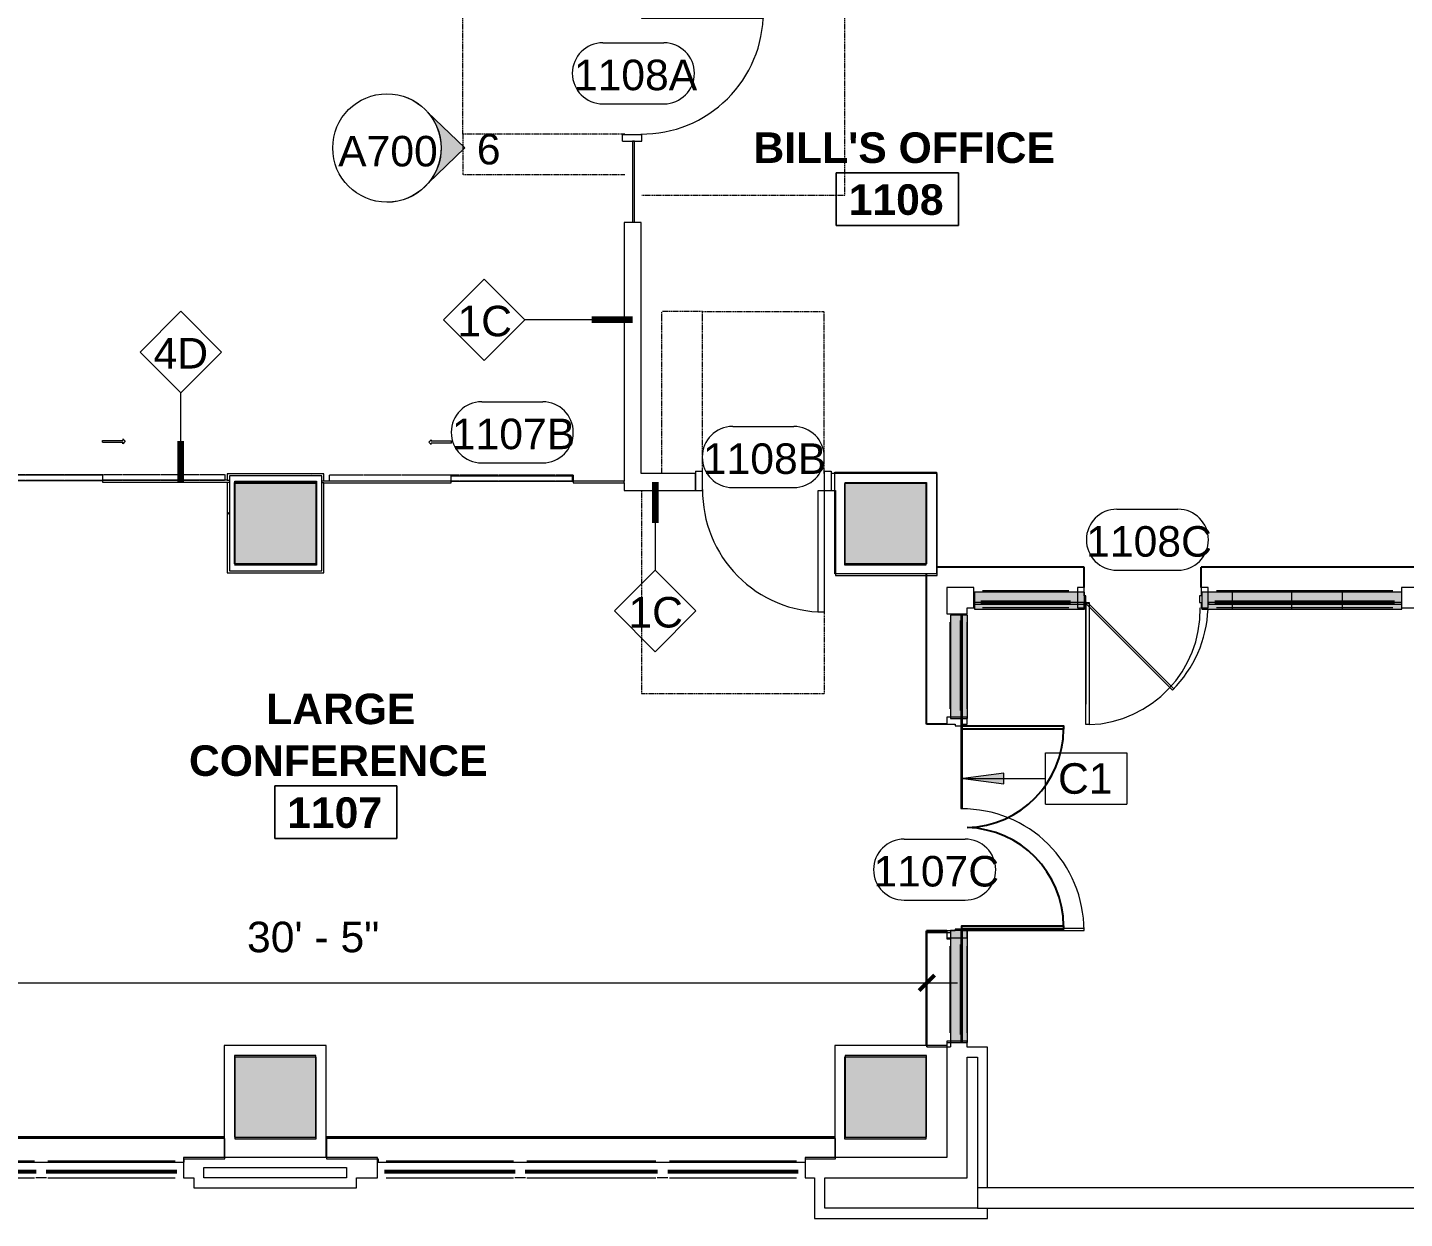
# Model space of a CAD drawing. Header units: inches. Extents: x 920 to 3142, y -796 to 870.
# Drawn here: x 2484.5 to 2890.4, y -770.8 to -419.7 of the extents above; entities that cross this region are included whole.
import ezdxf
from ezdxf.xclip import XClip

# ---------------------------------------------------------------- set-up
doc = ezdxf.new("R2010")
doc.units = ezdxf.units.IN
doc.header["$MEASUREMENT"] = 0
doc.header["$XCLIPFRAME"] = 2
for name, pattern in [('L1$0$2DASHES', [163.199999, 71.999999, -24, 9.6, -24, 9.6, -24]), ('L1$0$PHANTOM4', [0.625, 0.3125, -0.0625, 0.0625, -0.0625, 0.0625, -0.0625]), ('X2$0$Dash', [0.25, 0.125, -0.125]), ('X2$0$Dash 1_16_', [0.125, 0.0625, -0.0625])]:
    doc.linetypes.add(name, pattern=pattern)
for name, color, linetype in [('L1$0$A-Anno-Revs-FinF', 181, 'Continuous'), ('L1$0$DEMO', 7, 'L1$0$PHANTOM4'), ('L1$0$GLZ_GLAZING', 7, 'Continuous')]:
    doc.layers.add(name, color=color, linetype=linetype)
for name, color, linetype, lineweight in [('L1$0$ArchiCAD Doors_Pen_No__3', 7, 'Continuous', 20), ('L1$0$ArchiCAD Windows_Pen_No__4', 4, 'Continuous', 9), ('L1$0$BB Columns_Pen_No__3', 7, 'Continuous', 20), ('L1$0$BB Columns_Pen_No__7', 7, 'Continuous', 20), ('L1$0$BB Columns_Pen_No__95', 8, 'Continuous', 20), ('L1$0$BB Shell_Pen_No__100', 7, 'Continuous', 20), ('L1$0$BB Shell_Pen_No__95', 8, 'Continuous', 20), ('X2$0$18_0109_REV_dwg _7_', 8, 'Continuous', 9), ('X2$0$A-ANNO-DIMS', 211, 'Continuous', 9), ('X2$0$A-ANNO-DIMS-96', 211, 'Continuous', 9), ('X2$0$A-ANNO-KEYN', 231, 'Continuous', 9), ('X2$0$A-AREA-IDEN', 2, 'Continuous', 9), ('X2$0$A-DETL-GENF', 92, 'Continuous', 9), ('X2$0$A-DOOR', 31, 'Continuous', 13), ('X2$0$A-DOOR-FRAM', 31, 'Continuous', 20), ('X2$0$A-DOOR-IDEN', 31, 'Continuous', 9), ('X2$0$A-GENM', 13, 'Continuous', 9), ('X2$0$A-WALL', 113, 'Continuous', 9), ('X2$0$A-WALL-IDEN', 211, 'Continuous', 9), ('X2$0$A-WALL-PATT', 111, 'Continuous', 13), ('X2$0$G-ANNO-SYMB', 111, 'Continuous', 9), ('X2$0$I-WALL', 2, 'Continuous', 9), ('X2$0$S-COLS', 52, 'Continuous', 9)]:
    doc.layers.add(name, color=color, linetype=linetype, lineweight=lineweight)
doc.styles.add('X2$0$Arial', font='arial.ttf', dxfattribs={"height": 9})
doc.styles.add('X2$0$Swis721 Lt BT', font='swissl.ttf', dxfattribs={"height": 9})
doc.styles.add('X2$0$Swis721 Lt BT_B', font='', dxfattribs={"height": 9})
doc.styles.get('X2$0$Swis721 Lt BT_B').set_extended_font_data('Swis721 Lt BT', bold=True)
doc.dimstyles.new('X2$0$OTJ_-_3_32__Linear__1_2__Tolerance', dxfattribs={"dimscale": 12, "dimtxt": 9.497835, "dimasz": 0.375, "dimexe": 0.75, "dimexo": 0.5, "dimgap": 0.5, "dimtad": 1, "dimdec": 1, "dimrnd": 0.5, "dimzin": 3, "dimdsep": 46, "dimlunit": 4, "dimtxsty": 'X2$0$Swis721 Lt BT', "dimblk1": 'X2$0$_Oblique', "dimblk2": 'X2$0$_Oblique', "dimsah": 1, "dimcen": 0.09, "dimdle": 0.75, "dimazin": 0, "dimtfac": 1, "dimtdec": 4, "dimtix": 1, "dimtmove": 0, "dimatfit": 3, "dimfxl": 1, "dimtvp": 1, "dimfrac": 2, "dimtolj": 1, "dimtzin": 0, "dimarcsym": 2})
pattern_1 = [(0, (0, 0), (30.72, 7.68), [1.267, -21.773, 1.267, -21.773, -122.88]), (0, (0, 0), (30.72, 7.68), [-46.08, 1.267, -44.813, 1.267, -21.773, -53.76]), (0, (0, 0), (30.72, 7.68), [-115.2, 1.267, -14.093, 1.267, -37.133]), (120, (11.52, 3.84), (-22.011075, 22.7643), [1.267, -21.773, 1.267, -21.773, -122.88]), (120, (11.52, 3.84), (-22.011075, 22.7643), [-46.08, 1.267, -44.813, 1.267, -21.773, -53.76]), (120, (11.52, 3.84), (-22.011075, 22.7643), [-115.2, 1.267, -14.093, 1.267, -37.133]), (240, (15.36, 19.2), (-8.708925, -30.4443), [1.267, -21.773, 1.267, -21.773, -122.88]), (240, (15.36, 19.2), (-8.708925, -30.4443), [-46.08, 1.267, -44.813, 1.267, -21.773, -53.76]), (240, (15.36, 19.2), (-8.708925, -30.4443), [-115.2, 1.267, -14.093, 1.267, -37.133])]

# ---------------------------------------------------------------- blocks, each defined once
blk = doc.blocks.new('L1$0$window-fixed')
at = {"layer": 'L1$0$ArchiCAD Windows_Pen_No__4', "linetype": 'L1$0$2DASHES'}
for p, q in [((-6723.6, 3788.31), (-6761.1, 3788.31)), ((-6681.6, 3788.31), (-6719.6, 3788.31)), ((-6640.1, 3788.31), (-6677.6, 3788.31)), ((-6723.6, 3783.31), (-6761.1, 3783.31)), ((-6681.6, 3783.31), (-6719.6, 3783.31)), ((-6640.09, 3783.31), (-6677.6, 3783.31))]:
    blk.add_line(p, q, dxfattribs=at)
at = {"layer": 'L1$0$ArchiCAD Windows_Pen_No__4', "linetype": 'Continuous'}
for p, q in [((-6723.17, 3788.31), (-6721.6, 3788.31)), ((-6721.6, 3788.31), (-6720.02, 3788.31)), ((-6681.17, 3788.31), (-6679.6, 3788.31)), ((-6679.6, 3788.31), (-6678.02, 3788.31))]:
    blk.add_line(p, q, dxfattribs=at)
at = {"layer": 'L1$0$GLZ_GLAZING', "color": 30, "linetype": 'Continuous'}
for p, q in [((-6723.1, 3786.81), (-6761.6, 3786.81)), ((-6761.6, 3786.32), (-6723.1, 3786.31)), ((-6681.1, 3786.81), (-6720.1, 3786.81)), ((-6720.1, 3786.32), (-6681.1, 3786.31)), ((-6639.59, 3786.81), (-6678.1, 3786.81)), ((-6678.1, 3786.32), (-6639.6, 3786.31))]:
    blk.add_line(p, q, dxfattribs=at)
at = {"layer": 'L1$0$GLZ_GLAZING', "color": 30, "linetype": 'Continuous', "const_width": 0.00174}
for points in [[(-6763.6, 3783.31), (-6761.1, 3783.31), (-6761.1, 3786.06), (-6761.6, 3786.06), (-6761.6, 3787.06), (-6761.1, 3787.06), (-6761.1, 3788.31), (-6763.6, 3788.31), (-6763.6, 3787.06), (-6763.6, 3787.06), (-6763.6, 3786.06), (-6763.6, 3786.06)], [(-6719.6, 3783.31), (-6723.6, 3783.31), (-6723.6, 3786.06), (-6723.1, 3786.06), (-6723.1, 3787.06), (-6723.6, 3787.06), (-6723.6, 3788.31), (-6719.6, 3788.31), (-6719.6, 3787.06), (-6720.1, 3787.06), (-6720.1, 3786.06), (-6719.6, 3786.06)], [(-6677.6, 3783.31), (-6681.6, 3783.31), (-6681.6, 3786.06), (-6681.1, 3786.06), (-6681.1, 3787.06), (-6681.6, 3787.06), (-6681.6, 3788.31), (-6677.6, 3788.31), (-6677.6, 3787.06), (-6678.1, 3787.06), (-6678.1, 3786.06), (-6677.6, 3786.06)], [(-6723.1, 3786.06), (-6723.1, 3787.06), (-6761.6, 3787.06), (-6761.6, 3786.07), (-6723.1, 3786.06)], [(-6681.1, 3786.06), (-6681.1, 3787.06), (-6720.1, 3787.06), (-6720.1, 3786.07), (-6681.59, 3786.06)], [(-6639.59, 3786.06), (-6639.59, 3787.06), (-6678.1, 3787.06), (-6678.1, 3786.07), (-6639.59, 3786.06)]]:
    blk.add_lwpolyline(points, close=True, dxfattribs=at)
blk.add_lwpolyline([(-6637.6, 3783.31), (-6637.6, 3788.31), (-6640.1, 3788.31), (-6640.09, 3787.06), (-6639.59, 3787.06), (-6639.59, 3786.06), (-6640.09, 3786.06), (-6640.09, 3783.31), (-6637.6, 3783.31)], dxfattribs=at)
blk = doc.blocks.new('L1')
at = {"layer": 'L1$0$BB Columns_Pen_No__95', "linetype": 'Continuous', "lineweight": 0, "true_color": 0x3f3f3f}
for points in [[(-6802.69, 2368.82), (-6802.69, 2344.82), (-6778.69, 2344.82), (-6778.69, 2368.82)], [(-6622.69, 2368.82), (-6622.69, 2344.82), (-6598.69, 2344.82), (-6598.69, 2368.82)], [(-6802.69, 2175.82), (-6778.69, 2175.82), (-6778.69, 2199.82), (-6802.69, 2199.82)], [(-6622.69, 2175.82), (-6598.69, 2175.82), (-6598.69, 2199.82), (-6622.69, 2199.82)]]:
    blk.add_hatch(color=250, dxfattribs=at).paths.add_polyline_path(points)
at = {"layer": 'L1$0$A-Anno-Revs-FinF'}
for p, q in [((-6552.19, 2343.82), (-6595.69, 2343.82)), ((-6552.19, 2337.82), (-6552.19, 2343.82)), ((-6445.69, 2343.82), (-6517.66, 2343.82)), ((-6517.66, 2337.82), (-6517.66, 2343.82)), ((-6598.69, 2297.57), (-6598.69, 2341.82)), ((-6592.69, 2297.57), (-6598.69, 2297.57)), ((-6598.69, 2202.82), (-6598.69, 2236.57)), ((-6592.69, 2236.57), (-6598.69, 2236.57)), ((-6805.69, 2175.82), (-6955.69, 2175.82)), ((-6625.69, 2175.82), (-6775.69, 2175.82))]:
    blk.add_line(p, q, dxfattribs=at)
at = {"layer": 'L1$0$ArchiCAD Doors_Pen_No__3', "linetype": 'Continuous'}
for p, q in [((-6552.19, 2337.82), (-6554.19, 2337.82)), ((-6554.19, 2337.82), (-6554.19, 2331.82)), ((-6552.19, 2335.39), (-6552.19, 2337.82)), ((-6551.69, 2335.39), (-6552.19, 2335.39)), ((-6551.69, 2333.39), (-6551.69, 2335.39)), ((-6517.66, 2335.39), (-6518.16, 2335.39)), ((-6518.16, 2335.39), (-6518.16, 2333.39)), ((-6515.66, 2337.82), (-6517.66, 2337.82)), ((-6517.66, 2337.82), (-6517.66, 2335.39)), ((-6515.66, 2331.82), (-6515.66, 2337.82)), ((-6554.19, 2331.82), (-6552.19, 2331.82)), ((-6552.19, 2331.82), (-6552.19, 2333.39)), ((-6552.19, 2333.39), (-6551.69, 2333.39)), ((-6518.16, 2333.39), (-6517.66, 2333.39)), ((-6517.66, 2333.39), (-6517.66, 2331.82)), ((-6517.66, 2331.82), (-6515.66, 2331.82)), ((-6586.69, 2299.57), (-6592.69, 2299.57)), ((-6592.69, 2299.57), (-6592.69, 2297.57)), ((-6586.69, 2297.57), (-6586.69, 2299.57)), ((-6592.69, 2297.57), (-6590.26, 2297.57)), ((-6590.26, 2297.57), (-6590.26, 2297.07)), ((-6590.26, 2297.07), (-6588.26, 2297.07)), ((-6588.26, 2297.57), (-6586.69, 2297.57)), ((-6588.26, 2297.07), (-6588.26, 2297.57)), ((-6588.26, 2237.07), (-6590.26, 2237.07)), ((-6590.26, 2237.07), (-6590.26, 2236.57)), ((-6588.26, 2236.57), (-6588.26, 2237.07)), ((-6590.26, 2236.57), (-6592.69, 2236.57)), ((-6592.69, 2236.57), (-6592.69, 2234.57)), ((-6592.69, 2234.57), (-6586.69, 2234.57)), ((-6586.69, 2236.57), (-6588.26, 2236.57)), ((-6586.69, 2234.57), (-6586.69, 2236.57))]:
    blk.add_line(p, q, dxfattribs=at)
for points in [[(-6551.69, 2333.39), (-6551.69, 2303.39)], [(-6550.69, 2333.39), (-6550.69, 2303.39)]]:
    blk.add_lwpolyline(points, dxfattribs=at)
blk.add_lwpolyline([(-6551.69, 2333.39), (-6550.69, 2333.39), (-6550.69, 2297.39), (-6551.69, 2297.39)], close=True, dxfattribs=at)
blk.add_arc((-6551.86, 2331.22), 33.85, 271.9842, 1.0098, dxfattribs=at)
at = {"layer": 'L1$0$ArchiCAD Windows_Pen_No__4', "linetype": 'L1$0$2DASHES'}
for p, q in [((-6556.69, 2336.82), (-6582.19, 2336.82)), ((-6461.19, 2336.82), (-6513.16, 2336.82)), ((-6591.69, 2302.07), (-6591.69, 2327.57)), ((-6591.69, 2206.57), (-6591.69, 2232.07))]:
    blk.add_line(p, q, dxfattribs=at)
at = {"layer": 'L1$0$ArchiCAD Windows_Pen_No__4', "linetype": 'Continuous'}
for p, q in [((-6556.69, 2331.82), (-6582.19, 2331.82)), ((-6461.19, 2331.82), (-6513.16, 2331.82)), ((-6586.69, 2302.07), (-6586.69, 2327.57)), ((-6586.69, 2206.57), (-6586.69, 2232.07))]:
    blk.add_line(p, q, dxfattribs=at)
at = {"layer": 'L1$0$BB Columns_Pen_No__3', "linetype": 'Continuous'}
for p, q in [((-6625.69, 2341.82), (-6625.69, 2371.82)), ((-6625.69, 2371.82), (-6595.69, 2371.82)), ((-6595.69, 2371.82), (-6595.69, 2341.82)), ((-6595.69, 2341.82), (-6625.69, 2341.82)), ((-6805.69, 2202.82), (-6805.69, 2169.82)), ((-6775.69, 2202.82), (-6805.69, 2202.82)), ((-6775.69, 2169.82), (-6775.69, 2202.82)), ((-6625.69, 2202.82), (-6625.69, 2169.82)), ((-6592.69, 2202.82), (-6625.69, 2202.82))]:
    blk.add_line(p, q, dxfattribs=at)
at = {"layer": 'L1$0$BB Columns_Pen_No__7', "linetype": 'Continuous', "flags": 128}
for points in [[(-6802.69, 2368.82), (-6778.69, 2368.82), (-6778.69, 2344.82), (-6802.69, 2344.82)], [(-6622.69, 2368.82), (-6598.69, 2368.82), (-6598.69, 2344.82), (-6622.69, 2344.82)], [(-6802.69, 2175.82), (-6778.69, 2175.82), (-6778.69, 2199.82), (-6802.69, 2199.82)], [(-6622.69, 2175.82), (-6598.69, 2175.82), (-6598.69, 2199.82), (-6622.69, 2199.82)]]:
    blk.add_lwpolyline(points, close=True, dxfattribs=at)
at = {"layer": 'L1$0$BB Shell_Pen_No__100', "linetype": 'Continuous', "flags": 128}
for points in [[(-6592.69, 2337.82), (-6592.69, 2330.07), (-6586.69, 2330.07)], [(-6584.69, 2337.82), (-6592.69, 2337.82)], [(-6586.69, 2331.82), (-6584.69, 2331.82), (-6584.69, 2337.82)], [(-6450.69, 2337.82), (-6458.69, 2337.82)], [(-6458.69, 2337.82), (-6458.69, 2331.82), (-6453.69, 2331.82)], [(-6586.69, 2330.07), (-6586.69, 2331.82)], [(-6592.69, 2204.07), (-6592.69, 2169.82)], [(-6586.69, 2202.32), (-6586.69, 2204.07), (-6592.69, 2204.07)], [(-6580.69, 2202.32), (-6586.69, 2202.32)], [(-6580.69, 2160.82), (-6580.69, 2202.32)], [(-6586.69, 2199.32), (-6583.69, 2199.32)], [(-6586.69, 2163.82), (-6586.69, 2199.32)], [(-6583.69, 2199.32), (-6583.69, 2154.82)], [(-6760.49, 2163.82), (-6760.49, 2169.82), (-6817.69, 2169.82), (-6817.69, 2163.82)], [(-6592.69, 2169.82), (-6634.49, 2169.82), (-6634.49, 2163.82)], [(-6817.69, 2163.82), (-6814.69, 2163.82)], [(-6814.69, 2163.82), (-6814.69, 2160.82)], [(-6811.69, 2166.82), (-6769.69, 2166.82)], [(-6811.69, 2163.82), (-6811.69, 2166.82)], [(-6769.69, 2163.82), (-6811.69, 2163.82)], [(-6769.69, 2166.82), (-6769.69, 2163.82)], [(-6766.69, 2160.82), (-6766.69, 2163.82)], [(-6766.69, 2163.82), (-6760.49, 2163.82)], [(-6634.49, 2163.82), (-6631.69, 2163.82)], [(-6631.69, 2163.82), (-6631.69, 2151.82)], [(-6628.69, 2154.82), (-6628.69, 2163.82)], [(-6628.69, 2163.82), (-6586.69, 2163.82)], [(-6814.69, 2160.82), (-6766.69, 2160.82)], [(-6631.69, 2151.82), (-6580.69, 2151.82)], [(-6583.69, 2154.82), (-6628.69, 2154.82)], [(-6580.69, 2151.82), (-6580.69, 2154.82)]]:
    blk.add_lwpolyline(points, dxfattribs=at)
at = {"layer": 'L1$0$BB Shell_Pen_No__95', "linetype": 'Continuous'}
for p, q in [((-6580.69, 2160.82), (-6583.69, 2160.82)), ((-6583.69, 2154.82), (-6580.69, 2154.82))]:
    blk.add_line(p, q, dxfattribs=at)
at = {"layer": 'L1$0$BB Shell_Pen_No__95', "linetype": 'Continuous', "flags": 128}
for points in [[(-6234.69, 2160.82), (-6580.69, 2160.82)], [(-6580.69, 2154.82), (-6228.69, 2154.82)]]:
    blk.add_lwpolyline(points, dxfattribs=at)
at = {"layer": 'L1$0$DEMO', "linetype": 'Continuous'}
for points in [[(-6588.26, 2296.07), (-6588.26, 2297.07), (-6558.26, 2297.07), (-6558.26, 2296.07)], [(-6588.26, 2237.07), (-6588.26, 2238.07), (-6558.26, 2238.07), (-6558.26, 2237.07)]]:
    blk.add_lwpolyline(points, close=True, dxfattribs=at)
for points in [[(-6588.26, 2238.07), (-6558.26, 2238.07)], [(-6588.26, 2237.07), (-6558.26, 2237.07)]]:
    blk.add_lwpolyline(points, dxfattribs=at)
for centre, start, end in [((-6587.51, 2296.3), 271.6039, 359.5431), ((-6587.51, 2237.83), 0.4569, 88.3961)]:
    blk.add_arc(centre, 29.24, start, end, dxfattribs=at)
at = {"layer": 'L1$0$GLZ_GLAZING', "color": 30, "linetype": 'Continuous'}
for p, q in [((-6582.69, 2333.81), (-6556.19, 2333.81)), ((-6556.19, 2333.32), (-6582.69, 2333.32)), ((-6513.66, 2333.81), (-6460.69, 2333.82)), ((-6460.69, 2333.32), (-6513.66, 2333.32)), ((-6588.69, 2328.07), (-6588.69, 2301.57)), ((-6588.19, 2301.57), (-6588.19, 2328.07)), ((-6588.69, 2232.57), (-6588.69, 2206.07)), ((-6588.19, 2206.07), (-6588.19, 2232.57))]:
    blk.add_line(p, q, dxfattribs=at)
at = {"layer": 'L1$0$GLZ_GLAZING', "color": 30, "linetype": 'Continuous', "const_width": 0.00174}
for points in [[(-6584.69, 2331.82), (-6584.69, 2336.82), (-6582.19, 2336.82), (-6582.19, 2334.07), (-6582.69, 2334.07), (-6582.69, 2333.07), (-6582.19, 2333.07), (-6582.19, 2331.82)], [(-6554.19, 2331.82), (-6554.19, 2336.82), (-6556.69, 2336.82), (-6556.69, 2334.07), (-6556.19, 2334.07), (-6556.19, 2333.07), (-6556.69, 2333.07), (-6556.69, 2331.82)], [(-6515.66, 2331.82), (-6515.66, 2336.82), (-6513.16, 2336.82), (-6513.16, 2334.07), (-6513.66, 2334.07), (-6513.66, 2333.07), (-6513.16, 2333.07), (-6513.16, 2331.82)], [(-6458.69, 2331.82), (-6458.69, 2336.82), (-6461.19, 2336.82), (-6461.19, 2334.07), (-6460.69, 2334.07), (-6460.69, 2333.07), (-6461.19, 2333.07), (-6461.19, 2331.82)], [(-6586.69, 2330.07), (-6591.69, 2330.07), (-6591.69, 2327.57), (-6588.94, 2327.57), (-6588.94, 2328.07), (-6587.94, 2328.07), (-6587.94, 2327.57), (-6586.69, 2327.57)], [(-6586.69, 2299.57), (-6591.69, 2299.57), (-6591.69, 2302.07), (-6588.94, 2302.07), (-6588.94, 2301.57), (-6587.94, 2301.57), (-6587.94, 2302.07), (-6586.69, 2302.07)], [(-6586.69, 2234.57), (-6591.69, 2234.57), (-6591.69, 2232.07), (-6588.94, 2232.07), (-6588.94, 2232.57), (-6587.94, 2232.57), (-6587.94, 2232.07), (-6586.69, 2232.07)], [(-6586.69, 2204.07), (-6591.69, 2204.07), (-6591.69, 2206.57), (-6588.94, 2206.57), (-6588.94, 2206.07), (-6587.94, 2206.07), (-6587.94, 2206.57), (-6586.69, 2206.57)]]:
    blk.add_lwpolyline(points, close=True, dxfattribs=at)
for points in [[(-6556.19, 2333.07), (-6582.69, 2333.07), (-6582.69, 2334.06), (-6556.19, 2334.07)], [(-6461.19, 2333.07), (-6513.66, 2333.07), (-6513.66, 2334.06), (-6461.19, 2334.07)], [(-6587.94, 2301.57), (-6587.94, 2328.07), (-6588.94, 2328.07), (-6588.94, 2301.57)], [(-6587.94, 2206.07), (-6587.94, 2232.57), (-6588.94, 2232.57), (-6588.94, 2206.07)]]:
    blk.add_lwpolyline(points, dxfattribs=at)
at = {"layer": 'L1$0$A-Anno-Revs-FinF', "rotation": 180}
for p in [(-13581.29, 5952.13), (-13398.08, 5952.13)]:
    blk.add_blockref('L1$0$window-fixed', p, dxfattribs=at)
blk = doc.blocks.new('X2$0$Single Flush - OTJ_SOLIDFLUSH_ALUM-5106307-FIRST FLOOR CONSTRUCTION')
at = {"layer": 'X2$0$A-DOOR', "lineweight": 20}
for p, q in [((16.16, -2.5), (17.91, -2.5)), ((16.16, -38.31), (16.16, -2.5)), ((17.91, -2.5), (17.91, -38.31)), ((17.91, -38.31), (16.16, -38.31))]:
    blk.add_line(p, q, dxfattribs=at)
at = {"layer": 'X2$0$A-DOOR', "lineweight": 9}
blk.add_arc((17.91, -2.5), 35.81, 179.5, 270, dxfattribs=at)
at = {"layer": 'X2$0$A-DOOR-FRAM'}
for p, q in [((-20, 3.25), (-20, -2.5)), ((-20, 3.25), (-18, 3.25)), ((-18, 3.25), (-18, -2.5)), ((18, 3.25), (18, -2.5)), ((18, 3.25), (20, 3.25)), ((20, 3.25), (20, -2.5)), ((-20, -2.5), (-18, -2.5)), ((18, -2.5), (20, -2.5))]:
    blk.add_line(p, q, dxfattribs=at)
at = {"layer": 'X2$0$A-GENM', "linetype": 'X2$0$Dash'}
for p, q in [((-17.91, 50.31), (-29.91, 50.31)), ((-29.91, 2.5), (-29.91, 50.31)), ((-17.91, 50.31), (17.91, 50.31)), ((-17.91, 2.5), (-17.91, 50.31)), ((17.91, 2.5), (17.91, 50.31)), ((17.87, 2.5), (17.91, 2.5)), ((-35.91, -2.5), (-35.91, -62.31)), ((17.87, -2.5), (17.91, -2.5)), ((17.91, -2.5), (17.91, -62.31)), ((-35.91, -62.31), (17.91, -62.31))]:
    blk.add_line(p, q, dxfattribs=at)
blk = doc.blocks.new('X2$0$Barn Door - Glass Door - Int-GL1-GLSS-36_ x 96_ D7-5625676-FIRST FLOOR CONSTRUCTION')
at = {"layer": 'X2$0$A-DETL-GENF'}
for p, q in [((17.91, -11.5), (23.91, -11.5)), ((17.91, -11.5), (17.91, -12)), ((17.91, -12), (23.91, -12)), ((23.91, -11.04), (23.91, -11.5)), ((24.62, -11.75), (23.91, -11.04)), ((24.62, -11.75), (23.91, -12.46)), ((23.91, -12.46), (23.91, -12))]:
    blk.add_line(p, q, dxfattribs=at)
at = {"layer": 'X2$0$A-DOOR', "linetype": 'X2$0$Dash 1_16_', "lineweight": 9}
for p, q in [((-18, -0.25), (54, -0.25)), ((-18, -2), (-18, -0.25)), ((-18, -2), (54, -2)), ((54, -2), (54, -0.25))]:
    blk.add_line(p, q, dxfattribs=at)
at = {"layer": 'X2$0$A-DOOR', "lineweight": 9}
for p, q in [((-17.81, -0.12), (18, -0.12)), ((-17.81, -0.12), (-17.81, -1.87)), ((18, -1.87), (-17.81, -1.87)), ((18, -0.12), (18, -1.87))]:
    blk.add_line(p, q, dxfattribs=at)
blk = doc.blocks.new('X2$0$Barn Door - Glass Door - Int-GL1-GLSS-36_ x 96_-5459487-FIRST FLOOR CONSTRUCTION')
at = {"layer": 'X2$0$A-DETL-GENF'}
for p, q in [((23.91, 12.46), (23.91, 12)), ((24.62, 11.75), (23.91, 12.46)), ((17.91, 12), (23.91, 12)), ((17.91, 11.5), (17.91, 12)), ((17.91, 11.5), (23.91, 11.5)), ((24.62, 11.75), (23.91, 11.04)), ((23.91, 11.04), (23.91, 11.5))]:
    blk.add_line(p, q, dxfattribs=at)
at = {"layer": 'X2$0$A-DOOR', "linetype": 'X2$0$Dash 1_16_', "lineweight": 9}
for p, q in [((-18, 2), (54, 2)), ((-18, 2), (-18, 0.25)), ((-18, 0.25), (54, 0.25)), ((54, 2), (54, 0.25))]:
    blk.add_line(p, q, dxfattribs=at)
at = {"layer": 'X2$0$A-DOOR', "lineweight": 9}
for p, q in [((-17.81, 1.87), (18, 1.87)), ((-17.81, 1.87), (-17.81, 0.12)), ((18, 0.12), (-17.81, 0.12)), ((18, 1.87), (18, 0.12))]:
    blk.add_line(p, q, dxfattribs=at)
blk = doc.blocks.new('X2$0$Walls 17 - Walls 1-5284335-FIRST FLOOR CONSTRUCTION')
at = {"layer": 'X2$0$A-WALL'}
for p, q in [((126.07, 349.68), (126.07, 315.93)), ((132.07, 349.68), (126.07, 349.68)), ((132.07, 347.68), (132.07, 349.68)), ((133.07, 347.68), (132.07, 347.68)), ((132.07, 315.93), (132.07, 317.18)), ((132.07, 317.18), (133.07, 317.18)), ((126.07, 315.93), (132.07, 315.93))]:
    blk.add_line(p, q, dxfattribs=at)
blk = doc.blocks.new('X2$0$Walls 18 - Walls 1-5284520-FIRST FLOOR CONSTRUCTION')
at = {"layer": 'X2$0$A-WALL'}
for p, q in [((126.07, 382.85), (126.07, 232.85)), ((132.07, 382.85), (126.07, 382.85)), ((132.07, 374.06), (132.07, 382.85)), ((133.07, 374.06), (132.07, 374.06)), ((133.07, 248.06), (133.07, 374.06)), ((132.07, 232.85), (132.07, 248.06)), ((132.07, 248.06), (133.07, 248.06)), ((126.07, 232.85), (132.07, 232.85))]:
    blk.add_line(p, q, dxfattribs=at)
blk = doc.blocks.new('X2$0$Walls 19 - Walls 1-5284773-FIRST FLOOR CONSTRUCTION')
at = {"layer": 'X2$0$A-WALL'}
for p, q in [((126.07, 386.06), (126.07, 251.9)), ((132.07, 386.06), (126.07, 386.06)), ((132.07, 374.06), (132.07, 386.06)), ((133.07, 374.06), (132.07, 374.06)), ((133.07, 248.06), (133.07, 374.06)), ((132.07, 248.06), (133.07, 248.06)), ((126.07, 247.27), (126.07, 236.06)), ((132.07, 236.06), (132.07, 247.27)), ((126.07, 236.06), (132.07, 236.06))]:
    blk.add_line(p, q, dxfattribs=at)
blk = doc.blocks.new('X2$0$Concrete-Rectangular-Column - 24 X 24-V16-FIRST FLOOR CONSTRUCTION')
at = {"layer": 'X2$0$S-COLS'}
blk.add_hatch(color=7, dxfattribs=at).paths.add_polyline_path([(-12, -12), (12, -12), (12, 12), (-12, 12), (-12, 11.75)], flags=0)
at = {"layer": 'X2$0$S-COLS', "color": 8, "lineweight": 20}
for p, q in [((12, 12), (-12, 12)), ((-12, 12), (-12, -12)), ((12, -12), (12, 12)), ((-12, -12), (12, -12))]:
    blk.add_line(p, q, dxfattribs=at)
blk = doc.blocks.new('X2$0$Single Glass Door - 36_ x 84_ Exterior Storefront _ Sidelight-5662920-FIRST FLOOR CONSTRUCTION')
at = {"layer": 'X2$0$A-DOOR', "color": 8, "lineweight": 20}
for p, q in [((-7.42, 25.57), (-7.77, 25.22)), ((-7.77, 25.22), (17.55, -0.1)), ((17.91, 0.25), (-7.42, 25.57)), ((17.55, -0.1), (17.91, 0.25))]:
    blk.add_line(p, q, dxfattribs=at)
at = {"layer": 'X2$0$A-DOOR', "lineweight": 9}
blk.add_arc((17.91, 0.25), 35.81, 135, 177.5933, dxfattribs=at)
blk = doc.blocks.new('X2$0$Single Glass Door - 36_ x 84_ Exterior Storefront _ Sidelight-5662892-FIRST FLOOR CONSTRUCTION')
at = {"layer": 'X2$0$A-DOOR', "lineweight": 20}
for p, q in [((17.40625, 36.0625), (17.40625, 0.25)), ((17.90625, 36.0625), (17.40625, 36.0625)), ((17.90625, 0.25), (17.90625, 36.0625)), ((17.40625, 0.25), (17.90625, 0.25))]:
    blk.add_line(p, q, dxfattribs=at)
at = {"layer": 'X2$0$A-DOOR', "lineweight": 9}
blk.add_arc((17.90625, 0.25), 35.8125, 90, 180.5, dxfattribs=at)
blk = doc.blocks.new('X2$0$Elevation - Filled Arrow 2-347888-FIRST FLOOR CONSTRUCTION')
at = {"layer": 'X2$0$G-ANNO-SYMB'}
blk.add_circle((0, 0), 0.1664, dxfattribs=at)
blk = doc.blocks.new('X2$0$Elevation - Filled Arrow-151867-FIRST FLOOR CONSTRUCTION')
at = {"layer": 'X2$0$G-ANNO-SYMB'}
h = blk.add_hatch(color=256, dxfattribs=at)
edge = h.paths.add_edge_path(flags=0)
edge.add_line((0, 0.2393), (0.1103, 0.1247))
edge.add_arc((-0.0002, -0.0002), 0.1667, 48.498, 130.5571)
edge.add_line((-0.1085, 0.1265), (0, 0.2393))
for p, q in [((0, 0.2393), (-0.1085, 0.1265)), ((-0.1084, 0.1266), (0, 0.2393)), ((0, 0.2393), (-0.1084, 0.1266)), ((0, 0.2393), (0.11, 0.1249)), ((0.1103, 0.1247), (0, 0.2393))]:
    blk.add_line(p, q, dxfattribs=at)
blk.add_arc((-0.0002, -0.0002), 0.1667, 48.498, 130.5571, dxfattribs=at)
blk.add_ellipse((-0.0002, -0.0001), major_axis=(-0.1667, 0), ratio=0.999376, start_param=3.141593, end_param=6.283185, dxfattribs=at)
blk = doc.blocks.new('X2$0$Room Tag - Room Name and Number-3379422-FIRST FLOOR CONSTRUCTION')
at = {"layer": 'X2$0$A-AREA-IDEN'}
for p, q in [((-0.1881, -0.1636), (-0.1881, -0.0018)), ((-0.1881, -0.0018), (0.1869, -0.0018)), ((0.1869, -0.0018), (-0.1881, -0.0018)), ((-0.1881, -0.0018), (-0.1881, -0.1636)), ((0.1869, -0.0018), (0.1869, -0.1636)), ((0.1869, -0.1636), (0.1869, -0.0018)), ((0.1869, -0.1636), (-0.1881, -0.1636)), ((-0.1881, -0.1636), (0.1869, -0.1636))]:
    blk.add_line(p, q, dxfattribs=at)
blk = doc.blocks.new('X2$0$Wall Tag - 1_4_-62626-FIRST FLOOR CONSTRUCTION')
at = {"layer": 'X2$0$A-WALL-IDEN'}
for p, q in [((-0.125, 0), (0, 0.125)), ((0, 0.125), (0.125, 0)), ((-0.125, 0), (0, -0.125)), ((0, -0.125), (0.125, 0))]:
    blk.add_line(p, q, dxfattribs=at)
blk = doc.blocks.new('X2$0$Door Tag - Door Tag-41184-FIRST FLOOR CONSTRUCTION')
at = {"layer": 'X2$0$A-DOOR-IDEN'}
for p, q in [((-0.09375, 0.09375), (0.09375, 0.09375)), ((-0.09375, -0.09375), (0.09375, -0.09375))]:
    blk.add_line(p, q, dxfattribs=at)
for centre, start, end in [((-0.09375, 0), 90, 270), ((0.09375, 0), 270, 90)]:
    blk.add_arc(centre, 0.09375, start, end, dxfattribs=at)
blk = doc.blocks.new('X2$0$DIMBLOCK2-FIRST FLOOR CONSTRUCTION')
at = {"layer": 'X2$0$A-ANNO-DIMS-96', "transparency": 16777216}
for p, q in [((-597.09, -704.13), (-597.09, -692.31)), ((-231.93, -704.13), (-231.93, -692.31)), ((-606.09, -701.31), (-222.93, -701.31)), ((-597.09, -701.31), (-597.09, -704.13)), ((-231.93, -701.31), (-231.93, -704.13))]:
    blk.add_line(p, q, dxfattribs=at)
at = {"layer": 'X2$0$A-ANNO-DIMS-96', "lineweight": 50, "transparency": 16777216}
for p, q in [((-597.09, -701.31), (-599.34, -703.56)), ((-597.09, -701.31), (-594.84, -699.06)), ((-231.93, -701.31), (-234.18, -703.56)), ((-231.93, -701.31), (-229.68, -699.06))]:
    blk.add_line(p, q, dxfattribs=at)
at = {"layer": 'X2$0$A-ANNO-DIMS-96', "color": 0, "transparency": 16777216, "insert": (-432.37, -683.3), "char_height": 9, "width": 42.8759, "attachment_point": 1, "line_spacing_factor": 1.005062, "style": 'X2$0$Swis721 Lt BT'}
blk.add_mtext('30\' - 5"', dxfattribs=at)
blk = doc.blocks.new('X2$0$_Oblique')
at = {"color": 0, "linetype": 'ByBlock', "lineweight": -2}
blk.add_line((-0.5, -0.5), (0.5, 0.5), dxfattribs=at)
blk = doc.blocks.new('X2$0$Keynote Tag - Keynote Number - Boxed-135510-FIRST FLOOR CONSTRUCTION')
at = {"layer": 'X2$0$A-ANNO-KEYN'}
for p, q in [((-0.125, -0.0792), (-0.125, 0.0781)), ((-0.125, 0.0781), (0.125, 0.0781)), ((0.125, 0.0781), (0.125, -0.0792)), ((-0.125, -0.0792), (0.125, -0.0792))]:
    blk.add_line(p, q, dxfattribs=at)
blk = doc.blocks.new('X2')
at = {"layer": 'X2$0$A-ANNO-KEYN'}
blk.add_hatch(color=256, dxfattribs=at).paths.add_polyline_path([(-221.26, -641.08), (-209.26, -642.66), (-209.26, -639.51)], flags=0)
at = {"layer": 'X2$0$A-WALL-PATT', "lineweight": 9}
h = blk.add_hatch(dxfattribs=at)
h.set_pattern_fill('FP2_2', color=256, style=0, pattern_type=2)
h.set_pattern_definition(pattern_1)
h.paths.add_polyline_path([(-438.18, -551.84), (-409.68, -551.84), (-409.68, -551.22), (-438.18, -551.22)], flags=0)
h = blk.add_hatch(dxfattribs=at)
h.set_pattern_fill('FP2_2', color=256, style=0, pattern_type=2)
h.set_pattern_definition(pattern_1)
h.paths.add_polyline_path([(-438.18, -580.44), (-437.55, -580.44), (-437.55, -553.68), (-438.18, -553.68), (-438.18, -579.82)], flags=0)
h.paths.add_polyline_path([(-438.18, -553.18), (-437.55, -553.18), (-437.55, -551.84), (-438.18, -551.85)], flags=0)
for points in [[(-185.43, -591.19), (-185.43, -586.19), (-217.93, -586.19), (-217.93, -591.19)], [(-91.93, -591.19), (-91.93, -586.19), (-150.9, -586.19), (-150.9, -591.19)], [(-185.43, -589.69), (-184.93, -589.69), (-184.93, -589.19), (-185.43, -589.19), (-185.43, -589.69)], [(-219.93, -623.44), (-219.93, -592.94), (-224.93, -592.94), (-224.93, -623.44)], [(-221.93, -631.94), (-221.43, -631.94), (-221.43, -623.44), (-221.93, -623.44)], [(-219.93, -718.94), (-219.93, -685.94), (-224.93, -685.94), (-224.93, -718.94)]]:
    blk.add_hatch(color=7, dxfattribs=at).paths.add_polyline_path(points, flags=0)
at = {"layer": 'X2$0$A-ANNO-KEYN'}
for p, q in [((-209.26, -639.51), (-221.26, -641.08)), ((-221.26, -641.08), (-209.26, -642.66)), ((-221.26, -641.08), (-197, -641.08)), ((-209.26, -642.66), (-209.26, -639.51))]:
    blk.add_line(p, q, dxfattribs=at)
at = {"layer": 'X2$0$A-WALL', "lineweight": 13}
for p, q in [((-318.18, -477.19), (-318.68, -477.19)), ((-437.55, -551.84), (-437.55, -579.82)), ((-410.3, -551.84), (-437.55, -551.84)), ((-410.3, -579.82), (-410.3, -551.84)), ((-409.68, -553.43), (-409.68, -551.84)), ((-438.18, -553.18), (-437.55, -553.18)), ((-438.18, -553.68), (-437.55, -553.68)), ((-409.68, -553.43), (-410.3, -553.43)), ((-409.68, -553.93), (-410.3, -553.93)), ((-321.18, -553.93), (-321.18, -553.43)), ((-437.55, -579.82), (-410.3, -579.82))]:
    blk.add_line(p, q, dxfattribs=at)
at = {"layer": 'X2$0$A-WALL'}
for p, q in [((-231.93, -720.19), (-231.93, -686.44)), ((-231.93, -686.44), (-224.93, -686.44)), ((-231.93, -720.19), (-224.93, -720.19)), ((-224.93, -718.94), (-224.93, -720.19))]:
    blk.add_line(p, q, dxfattribs=at)
at = {"layer": 'X2$0$A-WALL-IDEN'}
for p, q in [((-318.68, -505.84), (-350.42, -505.84)), ((-451.88, -553.68), (-451.88, -527.35)), ((-312.02, -553.69), (-312.02, -579.7))]:
    blk.add_line(p, q, dxfattribs=at)
at = {"layer": 'X2$0$A-WALL-IDEN', "lineweight": 90}
for p, q in [((-318.68, -505.84), (-330.68, -505.84)), ((-451.88, -553.68), (-451.88, -541.68)), ((-312.02, -553.69), (-312.02, -565.69))]:
    blk.add_line(p, q, dxfattribs=at)
at = {"layer": 'X2$0$I-WALL', "lineweight": 13}
for p, q in [((-318.18, -453.19), (-318.68, -453.19)), ((-318.68, -453.19), (-318.68, -477.19)), ((-318.18, -477.19), (-318.18, -453.19)), ((-318.68, -477.19), (-321.18, -477.19)), ((-321.18, -477.19), (-321.18, -553.43)), ((-316.18, -477.19), (-318.18, -477.19)), ((-316.18, -551.19), (-316.18, -477.19)), ((-409.68, -551.22), (-438.18, -551.22)), ((-438.18, -551.22), (-438.18, -553.18)), ((-409.68, -551.84), (-409.68, -551.22)), ((-300.18, -551.19), (-316.18, -551.19)), ((-300.18, -556.19), (-300.18, -551.19)), ((-228.93, -551.19), (-260.18, -551.19)), ((-260.18, -551.19), (-260.18, -556.19)), ((-228.93, -581.19), (-228.93, -551.19)), ((-438.18, -553.18), (-474.93, -553.18)), ((-474.93, -553.3), (-474.93, -553.68)), ((-474.93, -553.68), (-438.18, -553.68)), ((-438.18, -553.68), (-438.18, -580.44)), ((-435.93, -554.09), (-435.93, -553.47)), ((-435.93, -553.47), (-411.93, -553.47)), ((-411.93, -553.47), (-411.93, -578.19)), ((-372.18, -553.43), (-409.68, -553.43)), ((-409.68, -553.93), (-372.18, -553.93)), ((-409.68, -580.44), (-409.68, -553.93)), ((-372.18, -553.93), (-372.18, -553.55)), ((-321.18, -553.43), (-336.18, -553.43)), ((-336.18, -553.43), (-336.18, -553.93)), ((-336.18, -553.93), (-321.18, -553.93)), ((-321.18, -553.93), (-321.18, -556.19)), ((-321.18, -556.19), (-300.18, -556.19)), ((-260.18, -556.19), (-258.93, -556.19)), ((-258.93, -556.19), (-258.93, -581.19)), ((-438.18, -580.44), (-409.68, -580.44)), ((-435.93, -578.19), (-435.93, -578.09)), ((-411.93, -578.19), (-435.93, -578.19)), ((-258.93, -581.19), (-228.93, -581.19)), ((-109.43, -586.19), (-141.93, -586.19)), ((-141.93, -586.19), (-141.93, -591.19)), ((-124.43, -586.19), (-124.43, -591.19)), ((-109.43, -591.19), (-109.43, -586.19)), ((-141.93, -591.19), (-109.43, -591.19)), ((-221.93, -631.94), (-221.93, -649.94)), ((-221.43, -649.94), (-221.43, -631.94)), ((-221.93, -649.94), (-221.43, -649.94)), ((-221.93, -685.94), (-221.93, -691.94)), ((-221.43, -691.94), (-221.43, -685.94))]:
    blk.add_line(p, q, dxfattribs=at)
at = {"layer": 'X2$0$I-WALL', "color": 8, "lineweight": 20}
for p, q in [((-185.43, -586.19), (-217.93, -586.19)), ((-217.93, -586.19), (-217.93, -591.19)), ((-185.43, -591.19), (-185.43, -586.19)), ((-91.93, -586.19), (-150.9, -586.19)), ((-150.9, -586.19), (-150.9, -591.19)), ((-91.93, -591.19), (-91.93, -586.19)), ((-184.93, -589.19), (-217.93, -589.19)), ((-217.93, -589.69), (-184.93, -589.69)), ((-217.93, -591.19), (-185.43, -591.19)), ((-184.93, -589.69), (-184.93, -589.19)), ((-150.9, -591.19), (-91.93, -591.19)), ((-91.93, -589.19), (-148.93, -589.19)), ((-148.93, -589.19), (-148.93, -589.69)), ((-148.93, -589.69), (-91.93, -589.69)), ((-224.93, -592.94), (-224.93, -623.44)), ((-219.93, -592.94), (-224.93, -592.94)), ((-221.93, -592.94), (-221.93, -631.94)), ((-221.43, -631.94), (-221.43, -592.94)), ((-219.93, -623.44), (-219.93, -592.94)), ((-224.93, -623.44), (-219.93, -623.44)), ((-224.93, -685.94), (-224.93, -718.94)), ((-219.93, -685.94), (-224.93, -685.94)), ((-219.93, -718.94), (-219.93, -685.94)), ((-221.93, -691.94), (-221.93, -718.94)), ((-221.43, -718.94), (-221.43, -691.94)), ((-224.93, -718.94), (-219.93, -718.94))]:
    blk.add_line(p, q, dxfattribs=at)
at = {"layer": 'X2$0$I-WALL'}
for p, q in [((-221.93, -631.94), (-221.43, -631.94)), ((-221.43, -691.94), (-221.93, -691.94))]:
    blk.add_line(p, q, dxfattribs=at)
at = {"layer": 'X2$0$18_0109_REV_dwg _7_'}
ref = blk.add_blockref('L1', (6366.63, -2922.6), dxfattribs=at)
XClip(ref).set_block_clipping_path([(-7565.77838059, 2127.0822525233), (-6206.3289485376, 3792.4196422704)])
at = {"layer": 'X2$0$A-ANNO-KEYN', "xscale": 95.99999999999994, "yscale": 95.99999999999994, "zscale": 95.99999999999994}
blk.add_blockref('X2$0$Keynote Tag - Keynote Number - Boxed-135510-FIRST FLOOR CONSTRUCTION', (-185, -641.03), dxfattribs=at)
at = {"layer": 'X2$0$A-AREA-IDEN', "xscale": 95.99999999999994, "yscale": 95.99999999999994, "zscale": 95.99999999999994}
for p in [(-240.58, -462.32), (-406.12, -643.05)]:
    blk.add_blockref('X2$0$Room Tag - Room Name and Number-3379422-FIRST FLOOR CONSTRUCTION', p, dxfattribs=at)
at = {"layer": 'X2$0$A-DOOR'}
for name, p, rotation in [('X2$0$Single Flush - OTJ_SOLIDFLUSH_ALUM-5106307-FIRST FLOOR CONSTRUCTION', (-318.47, -433.19), 89.9999999999995), ('X2$0$Barn Door - Glass Door - Int-GL1-GLSS-36_ x 96_ D7-5625676-FIRST FLOOR CONSTRUCTION', (-354.18, -553.68), 180), ('X2$0$Single Glass Door - 36_ x 84_ Exterior Storefront _ Sidelight-5662920-FIRST FLOOR CONSTRUCTION', (-166.93, -589.44), 180), ('X2$0$Single Glass Door - 36_ x 84_ Exterior Storefront _ Sidelight-5662892-FIRST FLOOR CONSTRUCTION', (-221.68, -667.94), 269.9999999999999)]:
    blk.add_blockref(name, p, dxfattribs=dict(at, rotation=rotation))
for name, p in [('X2$0$Single Flush - OTJ_SOLIDFLUSH_ALUM-5106307-FIRST FLOOR CONSTRUCTION', (-280.18, -553.69)), ('X2$0$Barn Door - Glass Door - Int-GL1-GLSS-36_ x 96_-5459487-FIRST FLOOR CONSTRUCTION', (-492.93, -553.43))]:
    blk.add_blockref(name, p, dxfattribs=at)
at = {"layer": 'X2$0$A-DOOR-IDEN', "xscale": 95.99999999999994, "yscale": 95.99999999999994, "zscale": 95.99999999999994}
for p in [(-318.47, -433.19), (-354.18, -539.02), (-280.18, -546.31), (-166.93, -570.7), (-229.65, -667.94)]:
    blk.add_blockref('X2$0$Door Tag - Door Tag-41184-FIRST FLOOR CONSTRUCTION', p, dxfattribs=at)
at = {"layer": 'X2$0$A-WALL'}
blk.add_blockref('X2$0$Walls 17 - Walls 1-5284335-FIRST FLOOR CONSTRUCTION', (-358, -1036.13), dxfattribs=at)
at = {"layer": 'X2$0$A-WALL', "rotation": 270.0000000000001}
for name, p in [('X2$0$Walls 19 - Walls 1-5284773-FIRST FLOOR CONSTRUCTION', (-824.99, -621.12)), ('X2$0$Walls 18 - Walls 1-5284520-FIRST FLOOR CONSTRUCTION', (-641.78, -621.12))]:
    blk.add_blockref(name, p, dxfattribs=at)
at = {"layer": 'X2$0$A-WALL-IDEN', "xscale": 95.99999999999994, "yscale": 95.99999999999994, "zscale": 95.99999999999994}
for p in [(-362.42, -505.84), (-451.88, -515.35), (-312.02, -591.7)]:
    blk.add_blockref('X2$0$Wall Tag - 1_4_-62626-FIRST FLOOR CONSTRUCTION', p, dxfattribs=at)
at = {"layer": 'X2$0$G-ANNO-SYMB', "xscale": 95.99999999999994, "yscale": 95.99999999999994, "zscale": 95.99999999999994}
blk.add_blockref('X2$0$Elevation - Filled Arrow 2-347888-FIRST FLOOR CONSTRUCTION', (-391.13, -455.19), dxfattribs=at)
at = {"layer": 'X2$0$G-ANNO-SYMB', "extrusion": (0, 0, -1), "xscale": 95.99999999999994, "yscale": 95.99999999999994, "zscale": 95.99999999999994, "rotation": 90.00000000000064}
blk.add_blockref('X2$0$Elevation - Filled Arrow-151867-FIRST FLOOR CONSTRUCTION', (391.13, -455.19), dxfattribs=at)
at = {"layer": 'X2$0$S-COLS'}
for p in [(-423.99, -566.09), (-244.2, -566.09), (-423.99, -735.28), (-244.2, -735.28)]:
    blk.add_blockref('X2$0$Concrete-Rectangular-Column - 24 X 24-V16-FIRST FLOOR CONSTRUCTION', p, dxfattribs=at)
at = {"layer": 'X2$0$A-ANNO-KEYN', "insert": (-193.28, -636.58), "char_height": 9, "width": 19.695, "attachment_point": 1, "style": 'X2$0$Arial'}
blk.add_mtext('C1', dxfattribs=at)
at = {"layer": 'X2$0$A-AREA-IDEN', "char_height": 9, "attachment_point": 1, "style": 'X2$0$Swis721 Lt BT_B'}
for s, insert, width in [("BILL'S OFFICE", (-283.07, -450.61), 102.717), ('1108', (-254.99, -465.92), 33.936), ('LARGE', (-426.73, -616.06), 49.995), ('CONFERENCE', (-449.48, -631.31), 104.838), ('1107', (-420.53, -646.65), 33.936)]:
    blk.add_mtext(s, dxfattribs=dict(at, insert=insert, width=width))
at = {"layer": 'X2$0$A-DOOR-IDEN', "char_height": 9, "attachment_point": 1, "style": 'X2$0$Swis721 Lt BT'}
for s, insert, width in [('1108A', (-336.01, -429.17), 42.117), ('1107B', (-371.99, -535), 42.723), ('1108B', (-297.99, -542.29), 42.723), ('1108C', (-184.98, -566.68), 43.329), ('1107C', (-247.7, -663.92), 43.329)]:
    blk.add_mtext(s, dxfattribs=dict(at, insert=insert, width=width))
at = {"layer": 'X2$0$A-WALL-IDEN', "char_height": 9, "attachment_point": 1, "style": 'X2$0$Swis721 Lt BT'}
for s, insert, width in [('1C', (-370.33, -501.72), 18.786), ('4D', (-459.92, -511.22), 19.089), ('1C', (-319.93, -587.57), 18.786)]:
    blk.add_mtext(s, dxfattribs=dict(at, insert=insert, width=width))
at = {"layer": 'X2$0$G-ANNO-SYMB', "char_height": 9, "attachment_point": 1}
for s, insert, width, style in [('A700', (-405.5, -451.64), 35.754, 'X2$0$Arial'), ('6', (-364.62, -451.04), 8.181, 'X2$0$Swis721 Lt BT')]:
    blk.add_mtext(s, dxfattribs=dict(at, insert=insert, width=width, style=style))
at = {"layer": 'X2$0$A-ANNO-DIMS'}
dim = blk.add_linear_dim(base=(-231.93, -701.31), p1=(-597.09, -698.13), p2=(-231.93, -698.13), dimstyle='X2$0$OTJ_-_3_32__Linear__1_2__Tolerance', override={"dimpost": '<>', "dimfxl": 365.156315}, dxfattribs=at)
dim.commit()
dim.dimension.update_dxf_attribs({"geometry": 'X2$0$DIMBLOCK2-FIRST FLOOR CONSTRUCTION', "text_midpoint": (-414.51, -690.69)})

msp = doc.modelspace()

# ---------------------------------------------------------------- block references
at = {"color": 250}
msp.add_blockref('X2', (2981.59, 0), dxfattribs=at)

doc.saveas('drawing.dxf')
